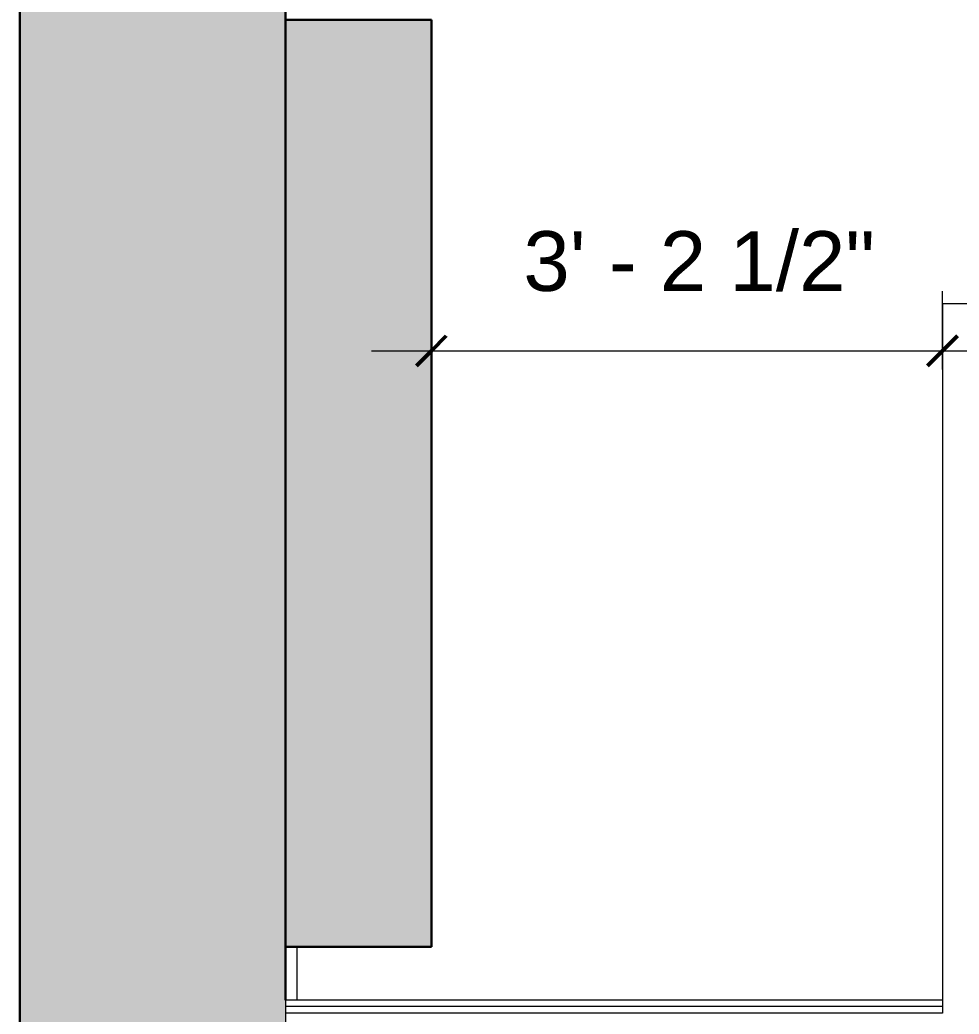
# Model space of a CAD drawing. Header units: inches. Extents: x -1287 to 1590, y -3558 to 989.
# Drawn here: x -1035.1 to -964.3, y 261.1 to 335.9 of the extents above; entities that cross this region are included whole.
import ezdxf

# ---------------------------------------------------------------- set-up
doc = ezdxf.new("R2010")
doc.units = ezdxf.units.IN
doc.header["$MEASUREMENT"] = 0
for name, color, linetype, lineweight in [('A-ANNO-DIMS', 211, 'Continuous', 9), ('A-ANNO-DIMS-48', 211, 'Continuous', 9), ('A-FLOR', 192, 'Continuous', 18), ('A-WALL', 113, 'Continuous', 18), ('A-WALL-PATT', 111, 'Continuous', 18), ('I-WALL', 2, 'Continuous', 18)]:
    doc.layers.add(name, color=color, linetype=linetype, lineweight=lineweight)
doc.styles.add('Swis721 Lt BT', font='swissl.ttf', dxfattribs={"height": 4.5})
doc.dimstyles.new('OTJ_-_3_32__Linear__1_2__Tolerance', dxfattribs={"dimscale": 12, "dimtxt": 4.748918, "dimasz": 0.1875, "dimexe": 0.375, "dimexo": 0.25, "dimgap": 0.25, "dimtad": 1, "dimdec": 1, "dimrnd": 0.5, "dimzin": 3, "dimdsep": 46, "dimlunit": 4, "dimtxsty": 'Swis721 Lt BT', "dimblk1": 'OBLIQUE', "dimblk2": 'OBLIQUE', "dimsah": 1, "dimcen": 0.09, "dimdle": 0.375, "dimazin": 0, "dimtfac": 1, "dimtdec": 4, "dimtix": 1, "dimtmove": 0, "dimatfit": 3, "dimfxl": 1, "dimtvp": 1, "dimfrac": 2, "dimtolj": 1, "dimtzin": 0, "dimarcsym": 2})

# ---------------------------------------------------------------- blocks, each defined once
blk = doc.blocks.new('DIMBLOCK13-1st Floor Construction')
at = {"layer": 'A-ANNO-DIMS-48'}
for p, q in [((-1004.062, 309.606), (-1004.062, 315.515)), ((-965.553, 309.606), (-965.553, 315.515)), ((-1008.562, 311.015), (-961.053, 311.015)), ((-1004.062, 311.015), (-1004.062, 309.606)), ((-965.553, 311.015), (-965.553, 309.606))]:
    blk.add_line(p, q, dxfattribs=at)
at = {"layer": 'A-ANNO-DIMS-48', "lineweight": 50}
for p, q in [((-1004.062, 311.015), (-1002.937, 312.14)), ((-965.553, 311.015), (-964.428, 312.14)), ((-1004.062, 311.015), (-1005.187, 309.89)), ((-965.553, 311.015), (-966.678, 309.89))]:
    blk.add_line(p, q, dxfattribs=at)
at = {"layer": 'A-ANNO-DIMS-48', "color": 0, "insert": (-997.132, 320.022), "char_height": 4.5, "width": 29.57897, "attachment_point": 1, "line_spacing_factor": 1.005062, "style": 'Swis721 Lt BT'}
blk.add_mtext('3\' - 2 1/2"', dxfattribs=at)
blk = doc.blocks.new('_Oblique')
at = {"color": 0, "linetype": 'ByBlock', "lineweight": -2}
blk.add_line((-0.5, -0.5), (0.5, 0.5), dxfattribs=at)

msp = doc.modelspace()

# ---------------------------------------------------------------- hatches: boundary and pattern name
at = {"layer": 'A-WALL-PATT'}
h = msp.add_hatch(color=7, dxfattribs=at)
h.paths.add_polyline_path([(-1035.062, 16.255), (-1015.062, 16.255), (-1015.062, 96.005), (-1035.062, 96.005), (-1035.062, 17.581)], flags=0)
h.paths.add_polyline_path([(-1015.062, 133.505), (-1015.062, 216.005), (-1035.062, 216.005), (-1035.062, 133.505)], flags=0)
h.paths.add_polyline_path([(-1020.632, 253.505), (-1015.062, 253.505), (-1015.062, 342.005), (-1035.062, 342.005), (-1035.062, 253.505)], flags=0)
h.paths.add_polyline_path([(-1020.632, 379.505), (-1015.062, 379.505), (-1015.062, 468.124), (-1035.062, 468.124), (-1035.062, 379.505)], flags=0)
h.paths.add_polyline_path([(-1015.062, 505.624), (-1015.062, 604.374), (-1035.062, 604.374), (-1035.062, 505.624)], flags=0)
h.paths.add_polyline_path([(-1020.632, 641.874), (-1015.062, 641.874), (-1015.062, 729.874), (-1035.062, 729.874), (-1035.062, 641.874)], flags=0)
h.paths.add_polyline_path([(-1020.632, 767.374), (-1015.062, 767.374), (-1015.062, 789.874), (-1035.062, 789.874), (-1035.062, 767.374)], flags=0)
at = {"layer": 'A-WALL-PATT', "lineweight": 9}
msp.add_hatch(color=7, dxfattribs=at).paths.add_polyline_path([(-1004.062, 266.124), (-1004.062, 335.936), (-1015.062, 335.936), (-1015.062, 266.124)], flags=0)

# ---------------------------------------------------------------- linework, layer by layer
at = {"layer": 'A-FLOR'}
msp.add_line((-1014.196, 266.124), (-1014.196, 262.124), dxfattribs=at)
at = {"layer": 'A-WALL', "color": 8, "lineweight": 30}
for p, q in [((-1035.062, 342.005), (-1035.062, 253.505)), ((-1015.062, 342.005), (-1015.062, 262.124)), ((-1004.062, 335.936), (-1015.062, 335.936)), ((-1004.062, 266.124), (-1004.062, 335.936)), ((-1015.062, 266.124), (-1004.062, 266.124))]:
    msp.add_line(p, q, dxfattribs=at)
at = {"layer": 'A-WALL'}
for p, q in [((-958.553, 314.561), (-965.553, 314.561)), ((-965.553, 314.561), (-965.553, 261.124)), ((-1015.062, 262.124), (-1015.062, 256.499)), ((-965.553, 261.624), (-1015.062, 261.624)), ((-965.553, 261.124), (-1015.062, 261.124))]:
    msp.add_line(p, q, dxfattribs=at)
at = {"layer": 'I-WALL'}
msp.add_line((-965.553, 262.124), (-1015.062, 262.124), dxfattribs=at)

# ---------------------------------------------------------------- dimensions: what is measured, and where the dimension line sits
at = {"layer": 'A-ANNO-DIMS'}
dim = msp.add_linear_dim(base=(-965.553, 311.015), p1=(-1004.062, 312.606), p2=(-965.553, 312.606), dimstyle='OTJ_-_3_32__Linear__1_2__Tolerance', override={"dimpost": '<>', "dimfxl": 38.508893}, dxfattribs=at)
dim.commit()
dim.dimension.update_dxf_attribs({"geometry": 'DIMBLOCK13-1st Floor Construction', "text_midpoint": (-984.807, 316.585)})

doc.saveas('drawing.dxf')
